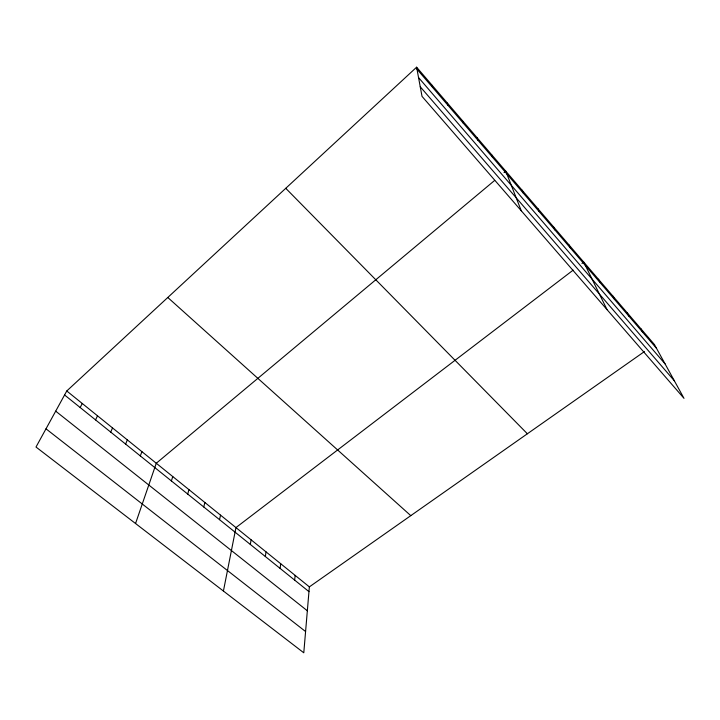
<?xml version="1.0" encoding="UTF-8"?>
<svg xmlns="http://www.w3.org/2000/svg" width="720" height="720" viewBox="0 0 720 720"><rect width="100%" height="100%" fill="white"/><g stroke="black" fill="none" stroke-linecap="round" stroke-linejoin="round"><path stroke-width="1.08" d="M644.436 351.567L309.366 586.872L303.786 652.797L36 447.03L66.771 390.978L416.619 67.203L654.435 344.547L684 398.349L422.028 96.381L416.619 67.203M294.651 580.113L295.146 575.388M280.116 568.413L280.701 563.724M265.338 556.524L266.031 551.871M250.317 544.437L251.109 539.829M223.416 591.048L235.953 527.589L573.147 270.135M219.528 519.669L220.545 515.151M203.751 506.97L204.876 502.497M187.704 494.064L188.946 489.636M171.387 480.933L172.755 476.559M135.549 523.521L156.276 463.257L494.667 180.423M140.319 455.922L141.912 451.656M125.622 444.105L127.332 439.884M110.7 432.099L112.527 427.932M95.562 419.913L97.506 415.8M80.181 407.538L82.251 403.488M504.045 172.575L505.755 171.153L521.28 210.798M581.949 263.412L583.713 262.071L607.041 309.645M45.999 428.823L305.586 631.548M55.692 411.156L307.35 610.785M64.575 394.983L308.97 591.633M66.771 390.978L309.366 586.872M167.787 297.486L410.787 515.646M285.759 188.307L527.382 433.773M420.237 86.76L674.37 380.817M418.536 77.562L665.046 363.861M416.997 69.237L656.532 348.372M640.818 328.671L642.834 332.415M626.949 312.489L628.884 316.143M612.81 296.01L614.655 299.565M598.401 279.207L600.156 282.672M568.737 244.602L570.285 247.86M553.455 226.791L554.904 229.941M537.876 208.611L539.208 211.653M521.973 190.071L523.188 192.987M491.553 154.593L492.543 157.275M477.108 137.745L477.981 140.301M462.393 120.582L463.149 123.021M447.408 103.113L448.047 105.426M432.153 85.32L432.666 87.498"/></g></svg>
